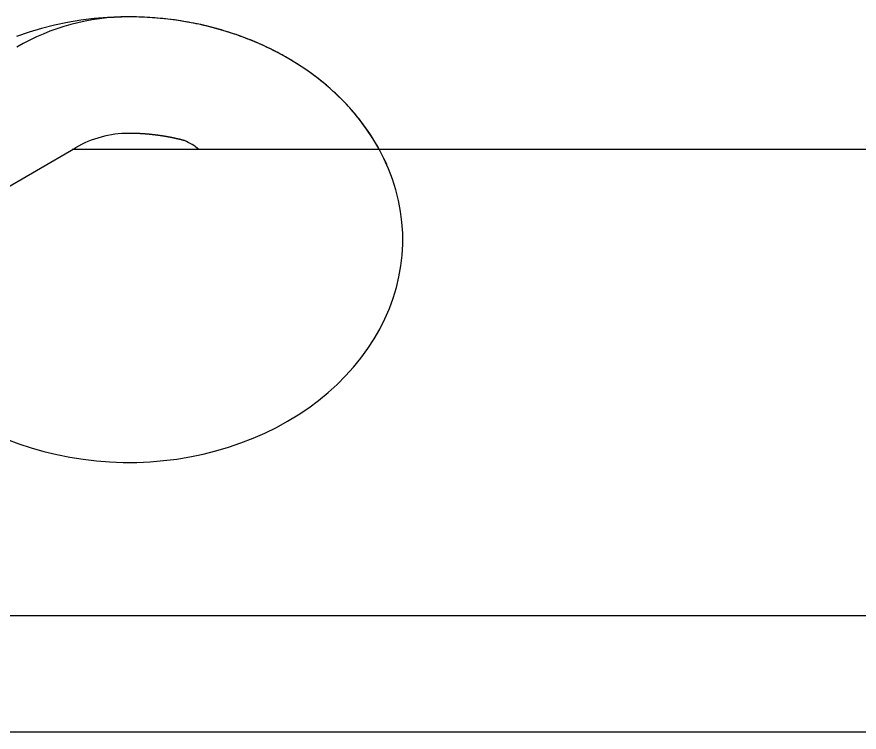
# Model space of a CAD drawing. Extents: x -197 to 717, y -800 to 189.
# Drawn here: x -126.64 to -97.71, y -273.08 to -248.52 of the extents above; entities that cross this region are included whole.
import ezdxf

# ---------------------------------------------------------------- set-up
doc = ezdxf.new("R2010")
doc.units = 0
doc.layers.get('0').update_dxf_attribs({"linetype": 'CONTINUOUS'})

msp = doc.modelspace()

# ---------------------------------------------------------------- linework, layer by layer
at = {"color": 7, "linetype": 'CONTINUOUS'}
for p, q in [((-128.574, -255.312), (-124.626, -253.017)), ((124.732, -253.079), (-124.732, -253.079)), ((-137.006, -269.079), (137.006, -269.079)), ((136.756, -273.079), (-136.756, -273.079))]:
    msp.add_line(p, q, dxfattribs=at)
for points in [[(-126.988, -263.019, 0), (-126.569, -263.178, 0), (-126.142, -263.32, 0), (-125.706, -263.445, 0), (-125.264, -263.552, 0), (-124.815, -263.642, 0), (-124.361, -263.713, 0), (-123.904, -263.767, 0), (-123.444, -263.802, 0), (-122.983, -263.819, 0), (-122.521, -263.817, 0), (-122.059, -263.797, 0), (-121.6, -263.758, 0), (-121.143, -263.702, 0), (-120.691, -263.627, 0), (-120.243, -263.534, 0), (-119.801, -263.424, 0), (-119.367, -263.296, 0), (-118.941, -263.15, 0), (-118.524, -262.988, 0), (-118.118, -262.81, 0), (-117.723, -262.616, 0), (-117.34, -262.406, 0), (-116.97, -262.181, 0), (-116.614, -261.941, 0), (-116.273, -261.688, 0), (-115.948, -261.421, 0), (-115.639, -261.142, 0), (-115.348, -260.851, 0), (-115.074, -260.548, 0), (-114.819, -260.235, 0), (-114.583, -259.912, 0), (-114.367, -259.581, 0), (-114.172, -259.24, 0), (-113.997, -258.893, 0), (-113.843, -258.539, 0), (-113.711, -258.179, 0), (-113.601, -257.815, 0), (-113.512, -257.446, 0), (-113.447, -257.075, 0), (-113.403, -256.701, 0), (-113.383, -256.326, 0), (-113.385, -255.95, 0), (-113.409, -255.576, 0), (-113.457, -255.202, 0), (-113.527, -254.831, 0), (-113.619, -254.463, 0), (-113.733, -254.099, 0), (-113.869, -253.741, 0), (-114.027, -253.388, 0), (-114.205, -253.042, 0), (-114.405, -252.703, 0), (-114.624, -252.373, 0), (-114.863, -252.051, 0), (-115.122, -251.74, 0), (-115.398, -251.44, 0), (-115.693, -251.151, 0), (-116.005, -250.873, 0), (-116.333, -250.609, 0), (-116.677, -250.358, 0), (-117.035, -250.121, 0), (-117.407, -249.899, 0), (-117.793, -249.692, 0), (-118.19, -249.5, 0), (-118.598, -249.325, 0), (-119.017, -249.166, 0), (-119.444, -249.024, 0), (-119.88, -248.899, 0), (-120.323, -248.791, 0), (-120.771, -248.702, 0), (-121.225, -248.63, 0), (-121.682, -248.577, 0), (-122.142, -248.542, 0), (-122.603, -248.525, 0), (-123.065, -248.526, 0), (-123.527, -248.546, 0), (-123.986, -248.585, 0), (-124.443, -248.642, 0), (-124.896, -248.716, 0), (-125.343, -248.809, 0), (-125.785, -248.92, 0), (-126.219, -249.048, 0), (-126.645, -249.193, 0)], [(-113.935, -253.586, 0), (-113.966, -253.517, 0), (-113.998, -253.448, 0), (-114.03, -253.38, 0), (-114.064, -253.312, 0), (-114.098, -253.244, 0), (-114.133, -253.176, 0), (-114.168, -253.109, 0), (-114.205, -253.042, 0), (-114.242, -252.976, 0), (-114.28, -252.909, 0), (-114.319, -252.843, 0), (-114.359, -252.777, 0), (-114.399, -252.712, 0), (-114.44, -252.647, 0), (-114.482, -252.582, 0), (-114.525, -252.517, 0), (-114.568, -252.453, 0), (-114.612, -252.389, 0), (-114.657, -252.326, 0), (-114.703, -252.263, 0), (-114.749, -252.2, 0), (-114.797, -252.137, 0), (-114.845, -252.075, 0), (-114.893, -252.014, 0), (-114.943, -251.952, 0), (-114.993, -251.891, 0), (-115.043, -251.831, 0), (-115.095, -251.771, 0), (-115.147, -251.711, 0), (-115.2, -251.652, 0), (-115.254, -251.593, 0), (-115.308, -251.535, 0), (-115.363, -251.476, 0), (-115.419, -251.419, 0), (-115.475, -251.362, 0), (-115.532, -251.305, 0), (-115.59, -251.249, 0), (-115.648, -251.193, 0), (-115.707, -251.137, 0), (-115.767, -251.083, 0), (-115.827, -251.028, 0), (-115.888, -250.974, 0), (-115.95, -250.921, 0), (-116.012, -250.868, 0), (-116.075, -250.815, 0), (-116.138, -250.763, 0), (-116.202, -250.711, 0), (-116.267, -250.66, 0), (-116.332, -250.61, 0), (-116.398, -250.56, 0), (-116.464, -250.51, 0), (-116.531, -250.461, 0), (-116.599, -250.413, 0), (-116.667, -250.365, 0), (-116.736, -250.318, 0), (-116.805, -250.271, 0), (-116.875, -250.224, 0), (-116.945, -250.179, 0), (-117.016, -250.133, 0), (-117.088, -250.089, 0), (-117.16, -250.045, 0), (-117.232, -250.001, 0), (-117.305, -249.958, 0), (-117.378, -249.916, 0), (-117.452, -249.874, 0), (-117.527, -249.832, 0), (-117.602, -249.792, 0), (-117.677, -249.752, 0), (-117.753, -249.712, 0), (-117.83, -249.673, 0), (-117.906, -249.635, 0), (-117.984, -249.597, 0), (-118.061, -249.56, 0), (-118.139, -249.523, 0), (-118.218, -249.488, 0), (-118.297, -249.452, 0), (-118.376, -249.418, 0), (-118.456, -249.383, 0), (-118.536, -249.35, 0), (-118.617, -249.317, 0), (-118.698, -249.285, 0), (-118.779, -249.254, 0), (-118.861, -249.223, 0), (-118.943, -249.192, 0), (-119.026, -249.163, 0), (-119.108, -249.134, 0), (-119.191, -249.105, 0), (-119.275, -249.078, 0), (-119.359, -249.051, 0), (-119.443, -249.024, 0), (-119.527, -248.998, 0), (-119.612, -248.973, 0), (-119.697, -248.949, 0), (-119.782, -248.925, 0), (-119.868, -248.902, 0), (-119.953, -248.88, 0), (-120.04, -248.858, 0), (-120.126, -248.837, 0), (-120.212, -248.816, 0), (-120.299, -248.797, 0), (-120.386, -248.777, 0), (-120.474, -248.759, 0), (-120.561, -248.741, 0), (-120.649, -248.724, 0), (-120.737, -248.708, 0), (-120.825, -248.692, 0), (-120.913, -248.677, 0), (-121.001, -248.663, 0), (-121.09, -248.649, 0), (-121.179, -248.637, 0), (-121.267, -248.624, 0), (-121.356, -248.613, 0), (-121.446, -248.602, 0), (-121.535, -248.592, 0), (-121.624, -248.582, 0), (-121.714, -248.574, 0), (-121.803, -248.566, 0), (-121.893, -248.558, 0), (-121.983, -248.552, 0), (-122.073, -248.546, 0), (-122.163, -248.54, 0), (-122.253, -248.536, 0), (-122.343, -248.532, 0), (-122.433, -248.529, 0), (-122.523, -248.526, 0), (-122.613, -248.525, 0), (-122.703, -248.524, 0), (-122.793, -248.523, 0)]]:
    msp.add_polyline3d(points, dxfattribs=at)
at = {"color": 7}
msp.add_polyline3d([(-120.883, -252.771, 0), (-120.893, -252.769, 0), (-120.902, -252.766, 0), (-120.912, -252.764, 0), (-120.921, -252.761, 0), (-120.931, -252.759, 0), (-120.94, -252.756, 0), (-120.95, -252.754, 0), (-120.959, -252.751, 0), (-120.969, -252.749, 0), (-120.978, -252.746, 0), (-120.988, -252.744, 0), (-120.997, -252.742, 0), (-121.007, -252.739, 0), (-121.017, -252.737, 0), (-121.026, -252.734, 0), (-121.036, -252.732, 0), (-121.045, -252.73, 0), (-121.055, -252.727, 0), (-121.065, -252.725, 0), (-121.074, -252.723, 0), (-121.084, -252.72, 0), (-121.094, -252.718, 0), (-121.103, -252.716, 0), (-121.113, -252.714, 0), (-121.123, -252.711, 0), (-121.132, -252.709, 0), (-121.142, -252.707, 0), (-121.152, -252.705, 0), (-121.161, -252.703, 0), (-121.171, -252.7, 0), (-121.181, -252.698, 0), (-121.19, -252.696, 0), (-121.2, -252.694, 0), (-121.21, -252.692, 0), (-121.22, -252.69, 0), (-121.229, -252.688, 0), (-121.239, -252.686, 0), (-121.249, -252.683, 0), (-121.259, -252.681, 0), (-121.268, -252.679, 0), (-121.278, -252.677, 0), (-121.288, -252.675, 0), (-121.298, -252.673, 0), (-121.307, -252.671, 0), (-121.317, -252.669, 0), (-121.327, -252.667, 0), (-121.337, -252.665, 0), (-121.347, -252.663, 0), (-121.356, -252.662, 0), (-121.366, -252.66, 0), (-121.376, -252.658, 0), (-121.386, -252.656, 0), (-121.396, -252.654, 0), (-121.406, -252.652, 0), (-121.416, -252.65, 0), (-121.425, -252.648, 0), (-121.435, -252.647, 0), (-121.445, -252.645, 0), (-121.455, -252.643, 0), (-121.465, -252.641, 0), (-121.475, -252.639, 0), (-121.485, -252.638, 0), (-121.495, -252.636, 0), (-121.505, -252.634, 0), (-121.514, -252.632, 0), (-121.524, -252.631, 0), (-121.534, -252.629, 0), (-121.544, -252.627, 0), (-121.554, -252.626, 0), (-121.564, -252.624, 0), (-121.574, -252.622, 0), (-121.584, -252.621, 0), (-121.594, -252.619, 0), (-121.604, -252.618, 0), (-121.614, -252.616, 0), (-121.624, -252.614, 0), (-121.634, -252.613, 0), (-121.644, -252.611, 0), (-121.654, -252.61, 0), (-121.664, -252.608, 0), (-121.674, -252.607, 0), (-121.684, -252.605, 0), (-121.694, -252.604, 0), (-121.704, -252.602, 0), (-121.714, -252.601, 0), (-121.724, -252.599, 0), (-121.734, -252.598, 0), (-121.744, -252.596, 0), (-121.754, -252.595, 0), (-121.764, -252.594, 0), (-121.774, -252.592, 0), (-121.784, -252.591, 0), (-121.794, -252.59, 0), (-121.804, -252.588, 0), (-121.814, -252.587, 0), (-121.824, -252.586, 0), (-121.834, -252.584, 0), (-121.844, -252.583, 0), (-121.855, -252.582, 0), (-121.865, -252.581, 0), (-121.875, -252.579, 0), (-121.885, -252.578, 0), (-121.895, -252.577, 0), (-121.905, -252.576, 0), (-121.915, -252.574, 0), (-121.925, -252.573, 0), (-121.935, -252.572, 0), (-121.945, -252.571, 0), (-121.956, -252.57, 0), (-121.966, -252.569, 0), (-121.976, -252.568, 0), (-121.986, -252.567, 0), (-121.996, -252.565, 0), (-122.006, -252.564, 0), (-122.016, -252.563, 0), (-122.026, -252.562, 0), (-122.037, -252.561, 0), (-122.047, -252.56, 0), (-122.057, -252.559, 0), (-122.067, -252.558, 0), (-122.077, -252.557, 0), (-122.087, -252.556, 0), (-122.098, -252.555, 0), (-122.108, -252.554, 0), (-122.118, -252.553, 0), (-122.128, -252.553, 0), (-122.138, -252.552, 0), (-122.148, -252.551, 0), (-122.159, -252.55, 0), (-122.169, -252.549, 0), (-122.179, -252.548, 0), (-122.189, -252.547, 0), (-122.199, -252.547, 0), (-122.209, -252.546, 0), (-122.22, -252.545, 0), (-122.23, -252.544, 0), (-122.24, -252.544, 0), (-122.25, -252.543, 0), (-122.26, -252.542, 0), (-122.271, -252.541, 0), (-122.281, -252.541, 0), (-122.291, -252.54, 0), (-122.301, -252.539, 0), (-122.311, -252.539, 0), (-122.322, -252.538, 0), (-122.332, -252.537, 0), (-122.342, -252.537, 0), (-122.352, -252.536, 0), (-122.363, -252.536, 0), (-122.373, -252.535, 0), (-122.383, -252.534, 0), (-122.393, -252.534, 0), (-122.403, -252.533, 0), (-122.414, -252.533, 0), (-122.424, -252.532, 0), (-122.434, -252.532, 0), (-122.444, -252.531, 0), (-122.455, -252.531, 0), (-122.465, -252.53, 0), (-122.475, -252.53, 0), (-122.485, -252.529, 0), (-122.496, -252.529, 0), (-122.506, -252.529, 0), (-122.516, -252.528, 0), (-122.526, -252.528, 0), (-122.537, -252.528, 0), (-122.547, -252.527, 0), (-122.557, -252.527, 0), (-122.567, -252.527, 0), (-122.578, -252.526, 0), (-122.588, -252.526, 0), (-122.598, -252.526, 0), (-122.608, -252.525, 0), (-122.619, -252.525, 0), (-122.629, -252.525, 0), (-122.639, -252.525, 0), (-122.649, -252.525, 0), (-122.66, -252.524, 0), (-122.67, -252.524, 0), (-122.68, -252.524, 0), (-122.69, -252.524, 0), (-122.701, -252.524, 0), (-122.711, -252.524, 0), (-122.721, -252.524, 0), (-122.731, -252.523, 0), (-122.742, -252.523, 0), (-122.752, -252.523, 0), (-122.762, -252.523, 0), (-122.773, -252.523, 0), (-122.783, -252.523, 0), (-122.793, -252.523, 0)], dxfattribs=at)
at = {"color": 7, "linetype": 'CONTINUOUS'}
for centre, radius, start, end in [((-122.793, -256.172), 7.648, 90, 120.1667), ((-122.793, -256.172), 3.648, 90, 120.1667), ((-121.493, -254.316), 1.661, 48.1468, 68.4579)]:
    msp.add_arc(centre, radius, start, end, dxfattribs=at)

doc.saveas('drawing.dxf')
